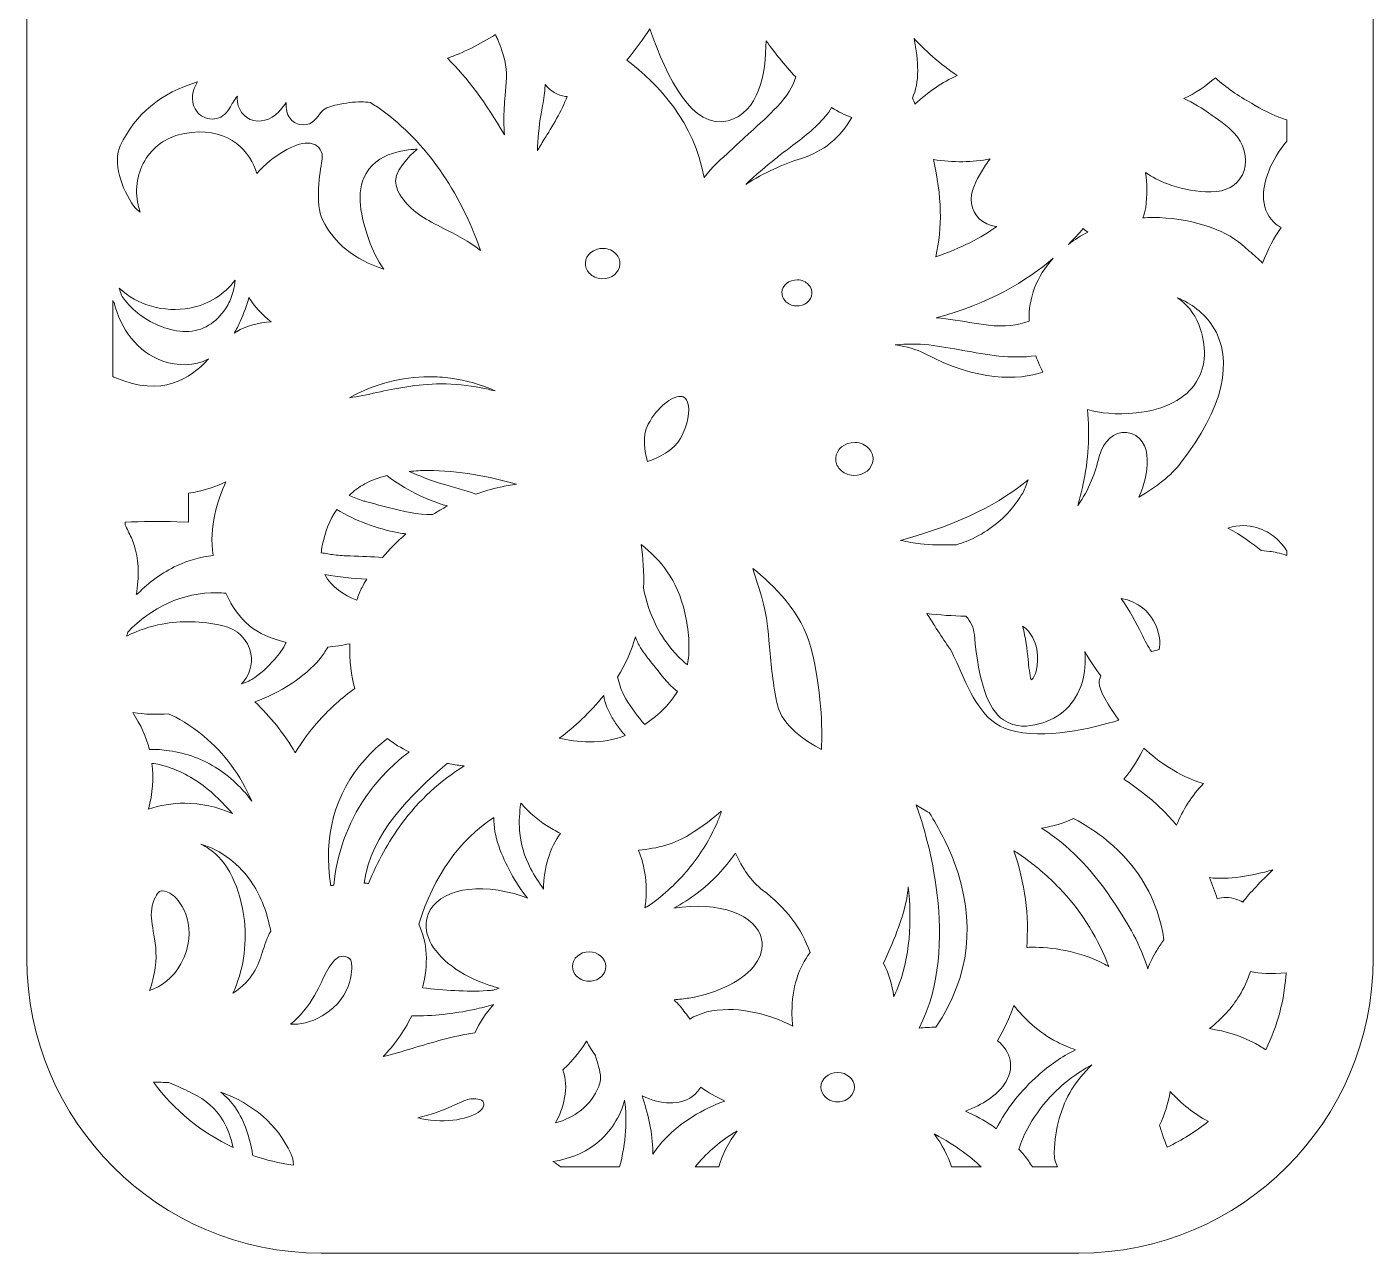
# Model space of a CAD drawing. Header units: millimetres. Extents: x 6 to 178, y -100 to -22.
# Drawn here: x 127.3 to 178.1, y -99.6 to -53.3 of the extents above; entities that cross this region are included whole.
import ezdxf

# ---------------------------------------------------------------- set-up
doc = ezdxf.new("R2010")
doc.units = ezdxf.units.MM
doc.header["$MEASUREMENT"] = 0
doc.layers.add('Layer 1', color=7, linetype='Continuous')

msp = doc.modelspace()

# ---------------------------------------------------------------- linework, layer by layer
at = {"layer": 'Layer 1', "lineweight": 0}
for points, knots in [([(167.041, -22.993), (167.041, -22.993), (138.448, -22.993), (138.448, -22.993), (132.316, -22.993), (127.345, -27.964), (127.345, -34.096), (127.345, -34.096), (127.345, -88.479), (127.345, -88.479), (127.345, -94.611), (132.316, -99.582), (138.448, -99.582), (138.448, -99.582), (167.041, -99.582), (167.041, -99.582), (173.174, -99.582), (178.145, -94.611), (178.145, -88.479), (178.145, -88.479), (178.145, -34.096), (178.145, -34.096), (178.145, -27.964), (173.174, -22.993), (167.041, -22.993)], [0, 0, 0, 0, 1, 1, 1, 2, 2, 2, 3, 3, 3, 4, 4, 4, 5, 5, 5, 6, 6, 6, 7, 7, 7, 8, 8, 8, 8]), ([(145.367, -57.385), (144.66, -56.167), (143.966, -55.239), (143.211, -54.498), (143.798, -54.291), (144.441, -53.973), (145.025, -53.599), (145.029, -53.609), (145.034, -53.619), (145.039, -53.628), (145.065, -53.682), (145.091, -53.735), (145.112, -53.786), (145.238, -54.096), (145.322, -54.349), (145.377, -54.585), (145.477, -55.016), (145.437, -55.448), (145.393, -55.905), (145.379, -56.059), (145.365, -56.213), (145.356, -56.368), (145.335, -56.707), (145.339, -57.045), (145.367, -57.385)], [0, 0, 0, 0, 1, 1, 1, 2, 2, 2, 3, 3, 3, 4, 4, 4, 5, 5, 5, 6, 6, 6, 7, 7, 7, 8, 8, 8, 8]), ([(149.981, -54.565), (150.313, -54.176), (150.62, -53.75), (150.855, -53.38), (151.519, -55.282), (152.445, -57.189), (153.806, -56.851), (154.963, -56.562), (155.229, -55.08), (155.239, -53.834), (155.551, -54.267), (155.931, -54.749), (156.358, -55.201), (156.257, -55.567), (156.035, -55.918), (155.654, -56.323), (155.339, -56.657), (154.989, -56.975), (154.651, -57.282), (154.483, -57.434), (154.316, -57.586), (154.152, -57.741), (154.069, -57.819), (153.979, -57.9), (153.886, -57.984), (153.566, -58.276), (153.194, -58.614), (152.899, -58.992), (152.532, -56.926), (151.184, -55.477), (149.981, -54.565)], [0, 0, 0, 0, 1, 1, 1, 2, 2, 2, 3, 3, 3, 4, 4, 4, 5, 5, 5, 6, 6, 6, 7, 7, 7, 8, 8, 8, 9, 9, 9, 10, 10, 10, 10]), ([(160.821, -53.753), (161.149, -54.113), (161.825, -54.741), (162.454, -55.149), (161.892, -55.398), (161.357, -55.761), (160.858, -56.232), (160.825, -56.156), (160.792, -56.081), (160.759, -56.006), (161.038, -55.418), (160.993, -54.581), (160.821, -53.753)], [0, 0, 0, 0, 1, 1, 1, 2, 2, 2, 3, 3, 3, 4, 4, 4, 4]), ([(174.886, -57.623), (174.289, -58.355), (173.964, -59.17), (174.014, -59.819), (174.044, -60.213), (174.205, -60.536), (174.48, -60.756), (174.541, -60.804), (174.605, -60.846), (174.674, -60.882), (174.406, -61.262), (174.173, -61.711), (173.978, -62.225), (173.817, -62.072), (173.649, -61.926), (173.473, -61.773), (173.385, -61.697), (173.296, -61.619), (173.207, -61.54), (172.513, -60.921), (171.157, -60.505), (169.832, -60.505), (169.704, -60.505), (169.578, -60.509), (169.452, -60.516), (169.509, -60.393), (169.547, -60.261), (169.565, -60.121), (169.621, -59.666), (169.619, -59.226), (169.559, -58.805), (169.807, -58.971), (170.082, -59.127), (170.387, -59.238), (170.828, -59.4), (171.311, -59.499), (171.823, -59.533), (172.423, -59.573), (172.861, -59.41), (173.121, -59.048), (173.402, -58.656), (173.405, -58.095), (173.128, -57.621), (172.902, -57.234), (172.523, -56.966), (172.189, -56.731), (172.189, -56.731), (172.076, -56.65), (172.076, -56.65), (171.689, -56.373), (171.344, -56.169), (171.009, -56.02), (171.424, -55.818), (171.82, -55.556), (172.195, -55.236), (172.596, -55.601), (173.06, -55.923), (173.561, -56.188), (173.918, -56.43), (174.346, -56.637), (174.798, -56.788), (174.828, -56.798), (174.857, -56.807), (174.886, -56.816), (174.886, -56.816), (174.886, -57.623), (174.886, -57.623)], [0, 0, 0, 0, 1, 1, 1, 2, 2, 2, 3, 3, 3, 4, 4, 4, 5, 5, 5, 6, 6, 6, 7, 7, 7, 8, 8, 8, 9, 9, 9, 10, 10, 10, 11, 11, 11, 12, 12, 12, 13, 13, 13, 14, 14, 14, 15, 15, 15, 16, 16, 16, 17, 17, 17, 18, 18, 18, 19, 19, 19, 20, 20, 20, 21, 21, 21, 22, 22, 22, 22]), ([(136.021, -58.846), (136.005, -58.795), (135.988, -58.747), (135.971, -58.699), (135.668, -57.856), (134.804, -57.053), (133.288, -57.331), (132.687, -57.441), (132.176, -57.773), (131.85, -58.266), (131.515, -58.774), (131.402, -59.417), (131.541, -60.031), (131.562, -60.123), (131.586, -60.212), (131.614, -60.299), (131.529, -60.239), (131.45, -60.165), (131.383, -60.076), (130.906, -59.434), (130.583, -58.406), (130.868, -57.797), (131.426, -56.603), (132.406, -55.794), (133.784, -55.389), (133.591, -55.694), (133.505, -56.079), (133.691, -56.408), (133.81, -56.618), (134.019, -56.759), (134.251, -56.786), (134.477, -56.813), (134.702, -56.729), (134.863, -56.557), (134.95, -56.462), (135.011, -56.354), (135.064, -56.259), (135.085, -56.221), (135.107, -56.183), (135.13, -56.146), (135.177, -56.072), (135.229, -55.998), (135.285, -55.925), (135.283, -55.946), (135.282, -55.967), (135.282, -55.988), (135.272, -56.406), (135.528, -56.758), (135.905, -56.846), (136.274, -56.931), (136.662, -56.761), (136.968, -56.377), (136.968, -56.377), (137.077, -56.237), (137.077, -56.237), (137.095, -56.214), (137.112, -56.192), (137.129, -56.169), (137.115, -56.324), (137.127, -56.52), (137.227, -56.695), (137.312, -56.845), (137.447, -56.947), (137.617, -56.989), (138.035, -57.092), (138.248, -56.801), (138.375, -56.626), (138.41, -56.578), (138.445, -56.529), (138.485, -56.488), (138.613, -56.36), (138.833, -56.298), (139.051, -56.25), (139.367, -56.181), (139.678, -56.143), (139.975, -56.14), (140.068, -56.139), (140.168, -56.148), (140.294, -56.167), (140.458, -56.26), (140.607, -56.355), (140.736, -56.45), (142.396, -57.669), (143.669, -59.485), (144.461, -61.746), (144.04, -61.405), (143.553, -61.161), (143.061, -60.914), (142.444, -60.604), (141.905, -60.309), (141.551, -59.831), (141.351, -59.56), (141.263, -59.337), (141.259, -59.129), (141.249, -58.599), (142.074, -57.929), (142.074, -57.929), (142.074, -57.929), (140.664, -57.914), (140.142, -58.842), (139.723, -59.587), (139.961, -60.482), (140.246, -61.34), (140.377, -61.732), (140.568, -62.108), (140.81, -62.455), (139.693, -62.086), (138.932, -61.471), (138.496, -60.589), (138.205, -60), (138.406, -58.772), (138.473, -58.367), (138.473, -58.367), (138.484, -58.298), (138.484, -58.298), (138.527, -58.036), (138.371, -57.792), (138.113, -57.719), (138.061, -57.704), (138.002, -57.697), (137.939, -57.697), (137.454, -57.697), (136.642, -58.144), (136.021, -58.846)], [0, 0, 0, 0, 1, 1, 1, 2, 2, 2, 3, 3, 3, 4, 4, 4, 5, 5, 5, 6, 6, 6, 7, 7, 7, 8, 8, 8, 9, 9, 9, 10, 10, 10, 11, 11, 11, 12, 12, 12, 13, 13, 13, 14, 14, 14, 15, 15, 15, 16, 16, 16, 17, 17, 17, 18, 18, 18, 19, 19, 19, 20, 20, 20, 21, 21, 21, 22, 22, 22, 23, 23, 23, 24, 24, 24, 25, 25, 25, 26, 26, 26, 27, 27, 27, 28, 28, 28, 29, 29, 29, 30, 30, 30, 31, 31, 31, 32, 32, 32, 33, 33, 33, 34, 34, 34, 35, 35, 35, 36, 36, 36, 37, 37, 37, 38, 38, 38, 39, 39, 39, 40, 40, 40, 41, 41, 41, 41]), ([(146.748, -56.598), (146.748, -56.598), (146.789, -56.362), (146.789, -56.362), (146.833, -56.124), (146.878, -55.878), (146.893, -55.624), (146.896, -55.579), (146.898, -55.533), (146.898, -55.486), (147.105, -55.735), (147.36, -55.9), (147.674, -55.936), (147.692, -55.938), (147.709, -55.94), (147.726, -55.941), (147.538, -56.464), (147.148, -57.1), (146.87, -57.551), (146.764, -57.725), (146.674, -57.872), (146.609, -57.99), (146.618, -57.554), (146.664, -57.093), (146.748, -56.598)], [0, 0, 0, 0, 1, 1, 1, 2, 2, 2, 3, 3, 3, 4, 4, 4, 5, 5, 5, 6, 6, 6, 7, 7, 7, 8, 8, 8, 8]), ([(156.57, -58.276), (155.912, -58.483), (155.153, -58.815), (154.469, -59.257), (154.83, -58.907), (155.226, -58.585), (155.613, -58.271), (155.613, -58.271), (155.643, -58.247), (155.643, -58.247), (155.811, -58.11), (155.986, -57.979), (156.161, -57.846), (156.622, -57.498), (157.1, -57.138), (157.48, -56.681), (157.564, -56.58), (157.641, -56.472), (157.713, -56.358), (157.971, -56.52), (158.224, -56.643), (158.47, -56.727), (158.044, -57.493), (157.406, -58.013), (156.57, -58.276)], [0, 0, 0, 0, 1, 1, 1, 2, 2, 2, 3, 3, 3, 4, 4, 4, 5, 5, 5, 6, 6, 6, 7, 7, 7, 8, 8, 8, 8]), ([(161.641, -61.984), (161.899, -60.896), (161.869, -59.667), (161.551, -58.318), (162.314, -58.435), (163.031, -58.425), (163.689, -58.29), (163.576, -58.448), (163.469, -58.612), (163.368, -58.781), (163.182, -59.093), (162.926, -59.521), (162.987, -59.982), (163.046, -60.431), (163.417, -60.775), (163.909, -60.839), (163.923, -60.841), (163.936, -60.842), (163.95, -60.843), (163.351, -61.262), (162.588, -61.676), (161.641, -61.984)], [0, 0, 0, 0, 1, 1, 1, 2, 2, 2, 3, 3, 3, 4, 4, 4, 5, 5, 5, 6, 6, 6, 7, 7, 7, 7]), ([(166.648, -61.519), (166.652, -61.515), (166.656, -61.511), (166.66, -61.507), (166.85, -61.318), (167.032, -61.121), (167.205, -60.918), (167.259, -60.969), (167.317, -61.014), (167.379, -61.055), (167.119, -61.187), (166.874, -61.342), (166.648, -61.519)], [0, 0, 0, 0, 1, 1, 1, 2, 2, 2, 3, 3, 3, 4, 4, 4, 4]), ([(149.578, -61.882), (149.677, -61.991), (149.728, -62.127), (149.722, -62.266), (149.707, -62.584), (149.413, -62.832), (149.04, -62.815), (148.854, -62.807), (148.68, -62.729), (148.563, -62.601), (148.464, -62.493), (148.413, -62.357), (148.419, -62.218), (148.434, -61.91), (148.719, -61.669), (149.099, -61.669), (149.099, -61.669), (149.1, -61.669), (149.1, -61.669), (149.286, -61.676), (149.46, -61.755), (149.578, -61.882)], [0, 0, 0, 0, 1, 1, 1, 2, 2, 2, 3, 3, 3, 4, 4, 4, 5, 5, 5, 6, 6, 6, 7, 7, 7, 7]), ([(166.075, -62.045), (165.444, -62.732), (165.138, -63.528), (165.162, -64.419), (164.74, -64.576), (164.243, -64.624), (163.626, -64.573), (163.626, -64.573), (163.091, -64.49), (163.091, -64.49), (162.622, -64.413), (162.141, -64.334), (161.654, -64.289), (163.637, -63.782), (165.08, -62.889), (166.075, -62.045)], [0, 0, 0, 0, 1, 1, 1, 2, 2, 2, 3, 3, 3, 4, 4, 4, 5, 5, 5, 5]), ([(135.129, -63.294), (135.101, -63.396), (135.067, -63.496), (135.03, -63.595), (134.991, -63.683), (134.948, -63.77), (134.897, -63.855), (134.588, -64.376), (134.081, -64.77), (133.461, -64.801), (132.84, -64.832), (132.203, -64.591), (131.701, -64.238), (131.459, -64.068), (131.235, -63.871), (131.051, -63.638), (130.996, -63.569), (130.954, -63.499), (130.913, -63.429), (130.882, -63.342), (130.854, -63.255), (130.832, -63.169), (131.493, -63.809), (132.523, -64.105), (133.495, -63.92), (134.204, -63.785), (134.789, -63.417), (135.2, -62.867), (135.184, -63.011), (135.167, -63.156), (135.129, -63.294)], [0, 0, 0, 0, 1, 1, 1, 2, 2, 2, 3, 3, 3, 4, 4, 4, 5, 5, 5, 6, 6, 6, 7, 7, 7, 8, 8, 8, 9, 9, 9, 10, 10, 10, 10]), ([(155.835, -63.327), (155.847, -63.066), (156.1, -62.854), (156.425, -62.854), (156.425, -62.854), (156.426, -62.854), (156.426, -62.854), (156.588, -62.861), (156.74, -62.928), (156.842, -63.04), (156.927, -63.133), (156.971, -63.249), (156.965, -63.368), (156.952, -63.644), (156.689, -63.857), (156.374, -63.841), (156.211, -63.834), (156.06, -63.767), (155.958, -63.655), (155.873, -63.562), (155.829, -63.446), (155.835, -63.327)], [0, 0, 0, 0, 1, 1, 1, 2, 2, 2, 3, 3, 3, 4, 4, 4, 5, 5, 5, 6, 6, 6, 7, 7, 7, 7]), ([(130.586, -66.508), (130.586, -66.508), (130.586, -63.64), (130.586, -63.64), (130.602, -63.671), (130.622, -63.699), (130.64, -63.729), (130.878, -64.695), (131.501, -65.576), (132.469, -65.92), (133.036, -66.122), (133.66, -66.113), (134.203, -65.843), (133.467, -66.602), (132.493, -67.295), (130.668, -66.548), (130.643, -66.537), (130.616, -66.524), (130.586, -66.508)], [0, 0, 0, 0, 1, 1, 1, 2, 2, 2, 3, 3, 3, 4, 4, 4, 5, 5, 5, 6, 6, 6, 6]), ([(135.395, -64.425), (135.528, -64.135), (135.637, -63.832), (135.721, -63.523), (135.928, -63.852), (136.199, -64.173), (136.562, -64.438), (136.097, -64.48), (135.617, -64.585), (135.248, -64.813), (135.22, -64.83), (135.192, -64.853), (135.164, -64.874), (135.249, -64.728), (135.326, -64.577), (135.395, -64.425)], [0, 0, 0, 0, 1, 1, 1, 2, 2, 2, 3, 3, 3, 4, 4, 4, 5, 5, 5, 5]), ([(171.566, -64.548), (171.389, -64.087), (171.098, -63.764), (170.769, -63.537), (171.273, -63.74), (171.765, -64.101), (172.09, -64.602), (172.915, -65.879), (172.486, -67.716), (170.882, -69.773), (170.522, -70.235), (169.991, -70.665), (169.299, -71.057), (169.517, -70.605), (169.626, -70.129), (169.623, -69.635), (169.621, -69.164), (169.379, -68.668), (168.844, -68.621), (168.363, -68.579), (167.968, -68.926), (167.81, -69.528), (167.655, -70.118), (167.437, -70.784), (166.997, -71.373), (167.074, -71.115), (167.14, -70.856), (167.197, -70.603), (167.407, -69.664), (167.454, -68.706), (167.363, -67.752), (167.839, -67.878), (168.45, -67.96), (169.201, -67.881), (170.292, -67.764), (171.082, -67.353), (171.486, -66.692), (171.849, -66.098), (171.877, -65.357), (171.566, -64.548)], [0, 0, 0, 0, 1, 1, 1, 2, 2, 2, 3, 3, 3, 4, 4, 4, 5, 5, 5, 6, 6, 6, 7, 7, 7, 8, 8, 8, 9, 9, 9, 10, 10, 10, 11, 11, 11, 12, 12, 12, 13, 13, 13, 13]), ([(161.383, -65.315), (161.808, -65.36), (162.242, -65.441), (162.662, -65.518), (163.553, -65.683), (164.472, -65.853), (165.416, -65.72), (165.501, -65.958), (165.596, -66.168), (165.685, -66.343), (164.74, -66.645), (163.254, -66.71), (161.197, -65.629), (160.916, -65.482), (160.558, -65.377), (160.115, -65.314), (160.541, -65.271), (160.967, -65.271), (161.383, -65.315)], [0, 0, 0, 0, 1, 1, 1, 2, 2, 2, 3, 3, 3, 4, 4, 4, 5, 5, 5, 6, 6, 6, 6]), ([(140.549, -67.108), (140.193, -67.185), (139.851, -67.26), (139.514, -67.307), (140.448, -66.785), (141.478, -66.513), (142.522, -66.513), (142.79, -66.513), (143.06, -66.531), (143.328, -66.567), (143.926, -66.647), (144.5, -66.813), (145.013, -67.047), (144.835, -67.005), (144.659, -66.968), (144.486, -66.934), (143.974, -66.833), (143.48, -66.784), (142.976, -66.784), (142.044, -66.784), (141.25, -66.956), (140.549, -67.108)], [0, 0, 0, 0, 1, 1, 1, 2, 2, 2, 3, 3, 3, 4, 4, 4, 5, 5, 5, 6, 6, 6, 7, 7, 7, 7]), ([(150.79, -68.304), (151.143, -67.646), (151.685, -67.253), (152.005, -67.253), (152.051, -67.253), (152.091, -67.261), (152.126, -67.277), (152.15, -67.288), (152.224, -67.322), (152.275, -67.476), (152.385, -67.803), (152.285, -68.33), (152.023, -68.818), (151.764, -69.3), (151.142, -69.582), (150.767, -69.713), (150.661, -69.364), (150.542, -68.765), (150.79, -68.304)], [0, 0, 0, 0, 1, 1, 1, 2, 2, 2, 3, 3, 3, 4, 4, 4, 5, 5, 5, 6, 6, 6, 6]), ([(158.539, -70.236), (158.339, -70.228), (158.15, -70.144), (158.024, -70.005), (157.915, -69.887), (157.86, -69.739), (157.867, -69.588), (157.883, -69.253), (158.192, -68.991), (158.603, -68.991), (158.603, -68.991), (158.604, -68.991), (158.604, -68.991), (158.805, -69), (158.993, -69.084), (159.12, -69.222), (159.228, -69.34), (159.283, -69.489), (159.276, -69.64), (159.26, -69.984), (158.935, -70.251), (158.539, -70.236)], [0, 0, 0, 0, 1, 1, 1, 2, 2, 2, 3, 3, 3, 4, 4, 4, 5, 5, 5, 6, 6, 6, 7, 7, 7, 7]), ([(144.284, -70.943), (143.85, -70.778), (143.387, -70.665), (142.946, -70.536), (142.541, -70.418), (142.159, -70.25), (141.772, -70.091), (141.996, -70.066), (142.227, -70.047), (142.476, -70.047), (143.617, -70.047), (144.81, -70.285), (145.816, -70.562), (145.612, -70.597), (145.408, -70.636), (145.204, -70.679), (144.882, -70.748), (144.579, -70.841), (144.284, -70.943)], [0, 0, 0, 0, 1, 1, 1, 2, 2, 2, 3, 3, 3, 4, 4, 4, 5, 5, 5, 6, 6, 6, 6]), ([(131.052, -72.006), (131.702, -71.97), (132.359, -71.962), (133.006, -71.983), (133.006, -71.983), (133.447, -71.997), (133.447, -71.997), (133.447, -71.997), (133.447, -70.911), (133.447, -70.911), (133.558, -70.893), (133.671, -70.871), (133.785, -70.847), (134.113, -70.778), (134.472, -70.654), (134.856, -70.48), (134.546, -71.135), (134.197, -72.187), (134.379, -73.257), (133.906, -73.309), (133.439, -73.438), (133.009, -73.641), (132.445, -73.908), (131.958, -74.266), (131.532, -74.692), (131.512, -74.706), (131.49, -74.718), (131.47, -74.732), (131.476, -74.692), (131.486, -74.652), (131.492, -74.613), (131.589, -73.941), (131.557, -73.37), (131.393, -72.865), (131.331, -72.675), (131.247, -72.502), (131.165, -72.335), (131.126, -72.257), (131.088, -72.178), (131.052, -72.098), (131.052, -72.098), (131.052, -72.091), (131.052, -72.091), (131.054, -72.062), (131.054, -72.034), (131.052, -72.006)], [0, 0, 0, 0, 1, 1, 1, 2, 2, 2, 3, 3, 3, 4, 4, 4, 5, 5, 5, 6, 6, 6, 7, 7, 7, 8, 8, 8, 9, 9, 9, 10, 10, 10, 11, 11, 11, 12, 12, 12, 13, 13, 13, 14, 14, 14, 15, 15, 15, 15]), ([(140.98, -71.448), (140.711, -71.377), (140.442, -71.304), (140.173, -71.235), (140.122, -71.222), (140.071, -71.206), (140.021, -71.192), (139.846, -71.125), (139.674, -71.054), (139.499, -70.994), (139.68, -70.826), (139.875, -70.673), (140.099, -70.552), (140.343, -70.42), (140.623, -70.322), (140.921, -70.241), (141.611, -70.755), (142.381, -71.15), (143.21, -71.387), (143.213, -71.388), (143.215, -71.389), (143.218, -71.39), (143.02, -71.491), (142.836, -71.602), (142.656, -71.716), (142.083, -71.719), (141.532, -71.593), (140.98, -71.448)], [0, 0, 0, 0, 1, 1, 1, 2, 2, 2, 3, 3, 3, 4, 4, 4, 5, 5, 5, 6, 6, 6, 7, 7, 7, 8, 8, 8, 9, 9, 9, 9]), ([(165.133, -70.404), (165.068, -70.563), (165.005, -70.722), (164.942, -70.881), (164.917, -70.917), (164.892, -70.951), (164.868, -70.986), (164.725, -71.197), (164.59, -71.396), (164.431, -71.577), (163.991, -72.077), (163.423, -72.474), (162.787, -72.725), (162.668, -72.772), (162.547, -72.813), (162.424, -72.851), (161.903, -72.873), (161.434, -72.863), (161.066, -72.82), (160.815, -72.791), (160.564, -72.746), (160.311, -72.687), (162.607, -72.075), (164.125, -71.236), (165.133, -70.404)], [0, 0, 0, 0, 1, 1, 1, 2, 2, 2, 3, 3, 3, 4, 4, 4, 5, 5, 5, 6, 6, 6, 7, 7, 7, 8, 8, 8, 8]), ([(139.546, -73.276), (139.344, -73.272), (139.141, -73.259), (138.941, -73.233), (138.777, -73.211), (138.615, -73.181), (138.452, -73.158), (138.458, -73.069), (138.466, -72.979), (138.486, -72.882), (138.595, -72.357), (138.78, -71.904), (139.034, -71.524), (139.751, -71.949), (140.536, -72.246), (141.363, -72.402), (141.457, -72.42), (141.554, -72.427), (141.649, -72.442), (141.313, -72.729), (141.022, -73.029), (140.768, -73.33), (140.361, -73.311), (139.953, -73.284), (139.546, -73.276)], [0, 0, 0, 0, 1, 1, 1, 2, 2, 2, 3, 3, 3, 4, 4, 4, 5, 5, 5, 6, 6, 6, 7, 7, 7, 8, 8, 8, 8]), ([(174.886, -73.256), (174.624, -73.174), (174.399, -73.121), (174.245, -73.105), (174.245, -73.105), (173.925, -73.074), (173.925, -73.074), (173.604, -72.821), (173.174, -72.488), (172.669, -72.223), (173.493, -71.965), (174.116, -72.311), (174.44, -72.572), (174.662, -72.752), (174.802, -72.942), (174.886, -73.085), (174.886, -73.085), (174.886, -73.256), (174.886, -73.256)], [0, 0, 0, 0, 1, 1, 1, 2, 2, 2, 3, 3, 3, 4, 4, 4, 5, 5, 5, 6, 6, 6, 6]), ([(151.796, -76.933), (151.519, -76.626), (151.28, -76.28), (151.092, -75.912), (150.864, -75.465), (150.715, -74.985), (150.614, -74.494), (150.637, -73.892), (150.596, -73.329), (150.529, -72.849), (151.233, -73.402), (151.898, -74.167), (152.172, -75.426), (152.31, -76.058), (152.39, -76.726), (152.27, -77.382), (152.252, -77.368), (152.234, -77.356), (152.218, -77.342), (152.069, -77.215), (151.927, -77.078), (151.796, -76.933)], [0, 0, 0, 0, 1, 1, 1, 2, 2, 2, 3, 3, 3, 4, 4, 4, 5, 5, 5, 6, 6, 6, 7, 7, 7, 7]), ([(140.17, -74.15), (140.106, -74.256), (140.045, -74.362), (139.992, -74.464), (139.917, -74.608), (139.85, -74.77), (139.792, -74.946), (139.307, -74.758), (138.828, -74.456), (138.592, -73.976), (139.11, -74.075), (139.644, -74.127), (140.17, -74.15)], [0, 0, 0, 0, 1, 1, 1, 2, 2, 2, 3, 3, 3, 4, 4, 4, 4]), ([(156.928, -76.726), (157.34, -78.307), (157.36, -79.773), (157.327, -80.577), (156.763, -80.283), (155.845, -79.693), (155.666, -78.896), (155.498, -78.153), (155.429, -77.386), (155.368, -76.704), (155.311, -76.07), (155.261, -75.522), (155.144, -75.09), (155.047, -74.729), (154.89, -74.228), (154.733, -73.745), (155.523, -74.364), (156.584, -75.405), (156.928, -76.726)], [0, 0, 0, 0, 1, 1, 1, 2, 2, 2, 3, 3, 3, 4, 4, 4, 5, 5, 5, 6, 6, 6, 6]), ([(131.13, -76.236), (131.139, -76.207), (131.144, -76.178), (131.153, -76.149), (132.038, -75.225), (133.2, -74.644), (134.531, -74.667), (134.636, -74.669), (134.743, -74.675), (134.852, -74.684), (135.343, -75.746), (135.96, -76.255), (137.122, -76.54), (137.021, -76.777), (136.852, -76.993), (136.69, -77.18), (136.435, -77.476), (136.146, -77.741), (135.826, -77.943), (135.75, -77.976), (135.676, -78.016), (135.599, -78.046), (135.545, -78.068), (135.49, -78.085), (135.436, -78.104), (135.739, -77.801), (135.878, -77.384), (135.796, -76.96), (135.694, -76.431), (135.286, -76.027), (134.732, -75.907), (133.925, -75.732), (133.157, -75.711), (132.45, -75.844), (131.999, -75.929), (131.551, -76.08), (131.111, -76.297), (131.118, -76.277), (131.124, -76.256), (131.13, -76.236)], [0, 0, 0, 0, 1, 1, 1, 2, 2, 2, 3, 3, 3, 4, 4, 4, 5, 5, 5, 6, 6, 6, 7, 7, 7, 8, 8, 8, 9, 9, 9, 10, 10, 10, 11, 11, 11, 12, 12, 12, 13, 13, 13, 13]), ([(168.634, -74.885), (169.326, -74.983), (169.688, -75.427), (169.855, -75.719), (170.112, -76.169), (170.131, -76.609), (170.069, -76.808), (169.971, -76.832), (169.874, -76.857), (169.779, -76.883), (169.663, -76.722), (169.531, -76.458), (169.402, -76.2), (169.201, -75.798), (168.963, -75.323), (168.634, -74.885)], [0, 0, 0, 0, 1, 1, 1, 2, 2, 2, 3, 3, 3, 4, 4, 4, 5, 5, 5, 5]), ([(162.782, -75.546), (162.969, -75.752), (163.072, -75.986), (163.098, -76.257), (163.272, -78.084), (163.602, -79.043), (164.2, -79.464), (164.653, -79.783), (165.151, -79.711), (165.533, -79.614), (166.339, -79.408), (166.918, -78.855), (167.164, -78.055), (167.276, -77.688), (167.309, -77.292), (167.265, -76.885), (167.468, -77.239), (167.669, -77.541), (167.874, -77.798), (167.821, -77.896), (167.807, -77.987), (167.807, -78.056), (167.806, -78.338), (168.16, -78.944), (168.552, -79.472), (167.558, -79.779), (165.724, -80.226), (164.418, -79.843), (163.425, -79.552), (162.947, -78.46), (162.563, -77.583), (162.391, -77.192), (162.243, -76.854), (162.062, -76.613), (161.907, -76.408), (161.761, -76.173), (161.602, -75.916), (161.507, -75.761), (161.409, -75.604), (161.305, -75.447), (161.782, -75.508), (162.277, -75.541), (162.782, -75.546)], [0, 0, 0, 0, 1, 1, 1, 2, 2, 2, 3, 3, 3, 4, 4, 4, 5, 5, 5, 6, 6, 6, 7, 7, 7, 8, 8, 8, 9, 9, 9, 10, 10, 10, 11, 11, 11, 12, 12, 12, 13, 13, 13, 14, 14, 14, 14]), ([(165.284, -77.931), (165.268, -77.939), (165.254, -77.946), (165.241, -77.951), (165.19, -77.786), (165.151, -77.427), (165.126, -77.196), (165.085, -76.814), (165.037, -76.367), (164.921, -75.921), (165.255, -76.158), (165.395, -76.507), (165.452, -76.798), (165.571, -77.407), (165.36, -77.875), (165.284, -77.931)], [0, 0, 0, 0, 1, 1, 1, 2, 2, 2, 3, 3, 3, 4, 4, 4, 5, 5, 5, 5]), ([(135.946, -78.782), (136.426, -78.611), (136.887, -78.384), (137.32, -78.098), (137.721, -77.834), (138.109, -77.518), (138.409, -77.142), (138.508, -77.019), (138.61, -76.874), (138.694, -76.719), (138.949, -76.697), (139.238, -76.652), (139.527, -76.587), (139.509, -77.217), (139.577, -77.819), (139.719, -78.277), (139.226, -78.637), (138.779, -79.038), (138.387, -79.469), (138.039, -79.853), (137.732, -80.266), (137.473, -80.701), (137.048, -79.978), (136.533, -79.341), (135.946, -78.782)], [0, 0, 0, 0, 1, 1, 1, 2, 2, 2, 3, 3, 3, 4, 4, 4, 5, 5, 5, 6, 6, 6, 7, 7, 7, 8, 8, 8, 8]), ([(149.875, -78.529), (149.762, -78.305), (149.686, -78.077), (149.635, -77.844), (149.947, -77.355), (150.159, -76.842), (150.311, -76.329), (150.358, -76.472), (150.418, -76.609), (150.501, -76.74), (150.632, -76.949), (150.786, -77.14), (150.94, -77.332), (151.238, -77.701), (151.509, -78.103), (151.89, -78.389), (151.632, -78.827), (151.24, -79.247), (150.662, -79.635), (150.631, -79.6), (150.598, -79.567), (150.568, -79.531), (150.307, -79.221), (150.059, -78.891), (149.875, -78.529)], [0, 0, 0, 0, 1, 1, 1, 2, 2, 2, 3, 3, 3, 4, 4, 4, 5, 5, 5, 6, 6, 6, 7, 7, 7, 8, 8, 8, 8]), ([(147.434, -80.15), (148.015, -79.735), (148.577, -79.189), (149.115, -78.538), (149.139, -78.838), (149.287, -79.129), (149.433, -79.385), (149.513, -79.526), (149.606, -79.66), (149.705, -79.788), (149.757, -79.856), (149.812, -79.921), (149.867, -79.986), (149.885, -80.007), (149.901, -80.028), (149.918, -80.048), (149.058, -80.418), (148.065, -80.3), (147.434, -80.15)], [0, 0, 0, 0, 1, 1, 1, 2, 2, 2, 3, 3, 3, 4, 4, 4, 5, 5, 5, 6, 6, 6, 6]), ([(132.689, -79.229), (133.021, -79.38), (133.505, -79.645), (134.019, -80.074), (134.796, -80.724), (135.399, -81.547), (135.832, -82.526), (135.675, -82.317), (135.507, -82.117), (135.321, -81.933), (134.853, -81.469), (134.289, -81.086), (133.668, -80.863), (133.357, -80.751), (133.037, -80.67), (132.71, -80.625), (132.472, -80.592), (132.215, -80.561), (131.969, -80.584), (131.848, -80.11), (131.64, -79.643), (131.339, -79.187), (131.804, -79.254), (132.257, -79.268), (132.689, -79.229)], [0, 0, 0, 0, 1, 1, 1, 2, 2, 2, 3, 3, 3, 4, 4, 4, 5, 5, 5, 6, 6, 6, 7, 7, 7, 8, 8, 8, 8]), ([(140.104, -80.955), (140.354, -80.674), (140.64, -80.408), (140.954, -80.163), (141.187, -80.358), (141.458, -80.526), (141.774, -80.668), (141.65, -80.761), (141.527, -80.859), (141.409, -80.96), (140.912, -81.386), (140.483, -81.86), (140.134, -82.368), (139.442, -83.376), (139.028, -84.522), (138.932, -85.696), (138.892, -85.705), (138.853, -85.715), (138.815, -85.725), (138.521, -83.849), (138.954, -82.245), (140.104, -80.955)], [0, 0, 0, 0, 1, 1, 1, 2, 2, 2, 3, 3, 3, 4, 4, 4, 5, 5, 5, 6, 6, 6, 7, 7, 7, 7]), ([(169.492, -80.525), (170.034, -81.029), (170.796, -81.579), (171.742, -81.868), (171.323, -82.3), (170.94, -82.888), (170.732, -83.435), (170.38, -83.019), (169.984, -82.633), (169.55, -82.285), (169.297, -82.081), (169.026, -81.887), (168.744, -81.705), (169.081, -81.289), (169.323, -80.873), (169.492, -80.525)], [0, 0, 0, 0, 1, 1, 1, 2, 2, 2, 3, 3, 3, 4, 4, 4, 5, 5, 5, 5]), ([(132.064, -81.102), (132.161, -81.114), (132.258, -81.128), (132.352, -81.15), (132.948, -81.289), (133.513, -81.578), (134.001, -81.944), (134.408, -82.25), (134.769, -82.61), (135.097, -82.998), (134.528, -82.741), (133.91, -82.607), (133.299, -82.607), (132.829, -82.607), (132.364, -82.683), (131.935, -82.836), (132.09, -82.232), (132.129, -81.652), (132.064, -81.102)], [0, 0, 0, 0, 1, 1, 1, 2, 2, 2, 3, 3, 3, 4, 4, 4, 5, 5, 5, 6, 6, 6, 6]), ([(140.071, -85.62), (140.34, -83.735), (141.81, -82.303), (143.208, -81.103), (143.24, -81.109), (143.273, -81.116), (143.306, -81.122), (143.488, -81.157), (143.669, -81.182), (143.849, -81.197), (142.94, -81.756), (142.143, -82.492), (141.48, -83.387), (140.99, -84.051), (140.571, -84.808), (140.232, -85.641), (140.181, -85.633), (140.127, -85.625), (140.071, -85.62)], [0, 0, 0, 0, 1, 1, 1, 2, 2, 2, 3, 3, 3, 4, 4, 4, 5, 5, 5, 6, 6, 6, 6]), ([(146.353, -85.068), (146.121, -84.622), (145.968, -84.135), (145.934, -83.633), (145.911, -83.294), (145.935, -82.955), (145.98, -82.617), (145.986, -82.615), (145.991, -82.612), (145.997, -82.609), (146.27, -82.934), (146.589, -83.214), (146.947, -83.443), (147.119, -83.554), (147.298, -83.655), (147.478, -83.748), (147.085, -84.273), (146.854, -85.029), (146.839, -85.849), (146.663, -85.598), (146.495, -85.34), (146.353, -85.068)], [0, 0, 0, 0, 1, 1, 1, 2, 2, 2, 3, 3, 3, 4, 4, 4, 5, 5, 5, 6, 6, 6, 7, 7, 7, 7]), ([(161.018, -83.012), (160.98, -82.901), (160.939, -82.784), (160.896, -82.663), (161.056, -82.775), (161.221, -82.874), (161.39, -82.96), (161.783, -83.573), (162.102, -84.204), (162.338, -84.835), (163.169, -87.054), (162.937, -89.147), (161.65, -91.058), (161.65, -91.058), (161.648, -91.058), (161.648, -91.058), (161.439, -91.064), (161.217, -91.073), (161.011, -91.092), (162.647, -87.97), (161.198, -83.532), (161.018, -83.012)], [0, 0, 0, 0, 1, 1, 1, 2, 2, 2, 3, 3, 3, 4, 4, 4, 5, 5, 5, 6, 6, 6, 7, 7, 7, 7]), ([(146.035, -86.113), (144.377, -85.56), (142.852, -85.854), (142.486, -86.797), (142.365, -87.111), (142.387, -87.46), (142.55, -87.807), (142.868, -88.481), (143.721, -89.119), (144.777, -89.471), (144.909, -89.515), (145.04, -89.548), (145.171, -89.581), (145.098, -89.605), (145.027, -89.632), (144.953, -89.656), (144.875, -89.665), (144.796, -89.674), (144.717, -89.68), (143.907, -89.736), (143.085, -89.651), (142.271, -89.578), (142.506, -88.689), (142.459, -87.862), (142.129, -87.165), (142.709, -85.347), (143.664, -83.997), (144.966, -83.145), (144.944, -83.864), (145.263, -84.597), (145.601, -85.23), (145.781, -85.568), (145.989, -85.89), (146.23, -86.188), (146.165, -86.163), (146.102, -86.135), (146.035, -86.113)], [0, 0, 0, 0, 1, 1, 1, 2, 2, 2, 3, 3, 3, 4, 4, 4, 5, 5, 5, 6, 6, 6, 7, 7, 7, 8, 8, 8, 9, 9, 9, 10, 10, 10, 11, 11, 11, 12, 12, 12, 12]), ([(152.338, -83.8), (152.857, -83.476), (153.252, -83.167), (153.54, -82.912), (153.543, -82.923), (153.546, -82.934), (153.549, -82.945), (153.499, -83.08), (153.446, -83.215), (153.387, -83.347), (153.125, -83.945), (152.785, -84.504), (152.375, -85.012), (151.964, -85.522), (151.491, -85.97), (150.967, -86.361), (150.893, -86.416), (150.817, -86.467), (150.741, -86.518), (150.717, -86.528), (150.692, -86.539), (150.668, -86.549), (150.697, -86.346), (150.717, -86.141), (150.717, -85.93), (150.717, -85.373), (150.615, -84.834), (150.425, -84.374), (151.146, -84.324), (151.815, -84.125), (152.338, -83.8)], [0, 0, 0, 0, 1, 1, 1, 2, 2, 2, 3, 3, 3, 4, 4, 4, 5, 5, 5, 6, 6, 6, 7, 7, 7, 8, 8, 8, 9, 9, 9, 10, 10, 10, 10]), ([(169.64, -88.854), (169.379, -87.967), (168.89, -87.141), (168.414, -86.416), (167.635, -85.233), (166.779, -84.32), (165.867, -83.703), (165.791, -83.652), (165.713, -83.601), (165.635, -83.553), (166.062, -83.477), (166.466, -83.354), (166.844, -83.185), (167.298, -83.423), (167.72, -83.7), (168.099, -84.008), (169.312, -84.998), (170.037, -86.261), (170.254, -87.766), (170.152, -87.897), (170.059, -88.03), (169.979, -88.162), (169.846, -88.379), (169.733, -88.611), (169.64, -88.854)], [0, 0, 0, 0, 1, 1, 1, 2, 2, 2, 3, 3, 3, 4, 4, 4, 5, 5, 5, 6, 6, 6, 7, 7, 7, 8, 8, 8, 8]), ([(135.55, -87.031), (135.418, -85.813), (134.893, -84.75), (134.214, -84.324), (134.121, -84.266), (134.021, -84.208), (133.912, -84.151), (134.675, -84.375), (135.378, -84.903), (135.863, -85.646), (136.189, -86.145), (136.417, -86.747), (136.543, -87.435), (136.396, -87.71), (136.306, -87.986), (136.233, -88.211), (136.058, -88.749), (135.892, -89.264), (135.115, -89.78), (135.503, -88.947), (135.656, -87.998), (135.55, -87.031)], [0, 0, 0, 0, 1, 1, 1, 2, 2, 2, 3, 3, 3, 4, 4, 4, 5, 5, 5, 6, 6, 6, 7, 7, 7, 7]), ([(156.247, -91.023), (155.987, -90.885), (155.706, -90.764), (155.413, -90.666), (154.859, -90.482), (154.312, -90.392), (153.816, -90.392), (153.236, -90.392), (152.726, -90.516), (152.361, -90.758), (152.251, -90.591), (152.128, -90.428), (151.993, -90.27), (151.92, -90.185), (151.845, -90.103), (151.769, -90.024), (151.953, -90.011), (152.139, -89.989), (152.327, -89.958), (153.457, -89.771), (154.422, -89.277), (154.845, -88.669), (155.051, -88.374), (155.129, -88.055), (155.07, -87.749), (154.888, -86.803), (153.469, -86.299), (151.754, -86.567), (152.374, -86.235), (152.94, -85.805), (153.429, -85.291), (153.666, -85.041), (153.884, -84.771), (154.082, -84.488), (154.34, -85.045), (154.673, -85.561), (155.105, -85.883), (155.982, -86.536), (156.585, -87.33), (156.9, -88.244), (156.463, -88.792), (156.214, -89.598), (156.214, -90.483), (156.214, -90.666), (156.225, -90.847), (156.247, -91.023)], [0, 0, 0, 0, 1, 1, 1, 2, 2, 2, 3, 3, 3, 4, 4, 4, 5, 5, 5, 6, 6, 6, 7, 7, 7, 8, 8, 8, 9, 9, 9, 10, 10, 10, 11, 11, 11, 12, 12, 12, 13, 13, 13, 14, 14, 14, 15, 15, 15, 15]), ([(167.964, -88.658), (167.022, -88.163), (165.986, -88.047), (165.264, -88.037), (165.2, -88.037), (165.136, -88.042), (165.073, -88.052), (165.17, -86.851), (165.009, -85.626), (164.592, -84.401), (164.738, -84.495), (164.883, -84.594), (165.026, -84.696), (165.462, -85.007), (165.893, -85.382), (166.307, -85.811), (167.067, -86.598), (167.685, -87.557), (168.096, -88.584), (168.121, -88.647), (168.145, -88.71), (168.169, -88.774), (168.1, -88.732), (168.032, -88.694), (167.964, -88.658)], [0, 0, 0, 0, 1, 1, 1, 2, 2, 2, 3, 3, 3, 4, 4, 4, 5, 5, 5, 6, 6, 6, 7, 7, 7, 8, 8, 8, 8]), ([(174.366, -85.123), (173.898, -85.562), (173.516, -85.969), (173.226, -86.34), (173.145, -86.292), (173.059, -86.252), (172.969, -86.223), (172.847, -86.184), (172.721, -86.164), (172.595, -86.164), (172.484, -86.164), (172.372, -86.18), (172.265, -86.211), (172.18, -85.941), (172.082, -85.675), (171.969, -85.416), (172.686, -85.501), (173.564, -85.345), (174.366, -85.123)], [0, 0, 0, 0, 1, 1, 1, 2, 2, 2, 3, 3, 3, 4, 4, 4, 5, 5, 5, 6, 6, 6, 6]), ([(160.169, -89.657), (160.169, -89.657), (160.137, -89.731), (160.137, -89.731), (160.111, -89.792), (160.084, -89.852), (160.059, -89.913), (159.998, -89.445), (159.865, -89.009), (159.667, -88.641), (160.13, -87.661), (160.425, -86.84), (160.545, -86.199), (160.571, -86.06), (160.592, -85.912), (160.606, -85.756), (160.735, -87.011), (160.693, -88.443), (160.169, -89.657)], [0, 0, 0, 0, 1, 1, 1, 2, 2, 2, 3, 3, 3, 4, 4, 4, 5, 5, 5, 6, 6, 6, 6]), ([(132.115, -87.439), (132.051, -87.077), (132, -86.791), (132.077, -86.481), (132.169, -86.119), (132.297, -85.954), (132.388, -85.92), (132.406, -85.913), (132.429, -85.909), (132.453, -85.909), (132.554, -85.909), (132.693, -85.967), (132.845, -86.071), (133.177, -86.299), (133.867, -87.336), (133.158, -88.666), (132.863, -89.218), (132.407, -89.517), (131.973, -89.678), (132.071, -89.411), (132.145, -89.111), (132.188, -88.804), (132.262, -88.26), (132.181, -87.805), (132.115, -87.439)], [0, 0, 0, 0, 1, 1, 1, 2, 2, 2, 3, 3, 3, 4, 4, 4, 5, 5, 5, 6, 6, 6, 7, 7, 7, 8, 8, 8, 8]), ([(138.481, -90.636), (138.057, -90.89), (137.644, -90.958), (137.292, -90.949), (137.461, -90.807), (137.625, -90.642), (137.784, -90.455), (138.133, -90.043), (138.313, -89.663), (138.472, -89.328), (138.589, -89.08), (138.7, -88.846), (138.871, -88.626), (138.959, -88.513), (139.139, -88.332), (139.365, -88.39), (139.488, -88.421), (139.572, -88.51), (139.584, -88.579), (139.606, -88.709), (139.761, -89.866), (138.481, -90.636)], [0, 0, 0, 0, 1, 1, 1, 2, 2, 2, 3, 3, 3, 4, 4, 4, 5, 5, 5, 6, 6, 6, 7, 7, 7, 7]), ([(148.633, -89.32), (148.633, -89.32), (148.475, -89.317), (148.475, -89.317), (148.165, -89.28), (147.931, -89.044), (147.931, -88.769), (147.931, -88.463), (148.214, -88.215), (148.561, -88.215), (148.909, -88.215), (149.192, -88.463), (149.192, -88.769), (149.192, -89.056), (148.936, -89.299), (148.633, -89.32)], [0, 0, 0, 0, 1, 1, 1, 2, 2, 2, 3, 3, 3, 4, 4, 4, 5, 5, 5, 5]), ([(174.094, -91.914), (173.947, -91.814), (173.801, -91.726), (173.656, -91.65), (173.16, -91.389), (172.594, -91.209), (171.971, -91.112), (172.443, -90.738), (172.823, -90.319), (173.1, -89.865), (173.269, -89.588), (173.408, -89.285), (173.514, -88.961), (173.862, -89.038), (174.309, -89.055), (174.866, -89.01), (174.799, -90.028), (174.539, -91.003), (174.094, -91.914)], [0, 0, 0, 0, 1, 1, 1, 2, 2, 2, 3, 3, 3, 4, 4, 4, 5, 5, 5, 6, 6, 6, 6]), ([(144.252, -91.272), (143.453, -91.386), (142.623, -91.636), (141.88, -91.859), (141.517, -91.968), (141.13, -92.084), (140.787, -92.167), (141.174, -91.771), (141.564, -91.244), (141.867, -90.636), (142.663, -90.641), (143.449, -90.556), (144.236, -90.386), (144.476, -90.334), (144.713, -90.273), (144.949, -90.206), (144.656, -90.546), (144.416, -90.909), (144.252, -91.272)], [0, 0, 0, 0, 1, 1, 1, 2, 2, 2, 3, 3, 3, 4, 4, 4, 5, 5, 5, 6, 6, 6, 6]), ([(163.779, -94.784), (163.467, -94.574), (163.125, -94.389), (162.759, -94.23), (163.418, -93.982), (163.942, -93.626), (164.223, -93.223), (164.429, -92.927), (164.507, -92.608), (164.448, -92.301), (164.394, -92.022), (164.232, -91.775), (163.975, -91.576), (164.22, -91.143), (164.426, -90.697), (164.592, -90.245), (164.97, -90.715), (165.51, -91.244), (166.22, -91.617), (166.439, -91.732), (166.674, -91.829), (166.92, -91.913), (166.397, -92.158), (165.915, -92.512), (165.503, -92.876), (164.879, -93.428), (164.308, -94.127), (163.927, -94.894), (163.877, -94.858), (163.83, -94.819), (163.779, -94.784)], [0, 0, 0, 0, 1, 1, 1, 2, 2, 2, 3, 3, 3, 4, 4, 4, 5, 5, 5, 6, 6, 6, 7, 7, 7, 8, 8, 8, 9, 9, 9, 10, 10, 10, 10]), ([(147.567, -92.669), (147.67, -92.575), (147.771, -92.475), (147.867, -92.37), (148.096, -92.122), (148.297, -91.856), (148.461, -91.585), (148.558, -91.764), (148.67, -91.944), (148.799, -92.123), (148.822, -92.229), (148.853, -92.332), (148.884, -92.435), (148.929, -92.583), (148.971, -92.722), (148.984, -92.864), (148.99, -92.925), (148.993, -92.986), (148.993, -93.048), (148.976, -93.127), (148.953, -93.217), (148.922, -93.299), (148.79, -93.644), (148.556, -93.954), (148.246, -94.197), (147.97, -94.413), (147.65, -94.572), (147.29, -94.672), (147.593, -94.124), (147.82, -93.341), (147.567, -92.669)], [0, 0, 0, 0, 1, 1, 1, 2, 2, 2, 3, 3, 3, 4, 4, 4, 5, 5, 5, 6, 6, 6, 7, 7, 7, 8, 8, 8, 9, 9, 9, 10, 10, 10, 10]), ([(158.011, -93.874), (158.011, -93.874), (157.853, -93.871), (157.853, -93.871), (157.543, -93.833), (157.309, -93.597), (157.309, -93.322), (157.309, -93.016), (157.592, -92.768), (157.939, -92.768), (158.287, -92.768), (158.57, -93.016), (158.57, -93.322), (158.57, -93.609), (158.314, -93.852), (158.011, -93.874)], [0, 0, 0, 0, 1, 1, 1, 2, 2, 2, 3, 3, 3, 4, 4, 4, 5, 5, 5, 5]), ([(166.776, -93.403), (166.365, -94.076), (166.142, -94.877), (166.114, -95.783), (166.107, -95.978), (166.15, -96.164), (166.235, -96.332), (166.235, -96.332), (165.288, -96.332), (165.288, -96.332), (165.243, -96.259), (165.197, -96.186), (165.148, -96.115), (165.037, -95.957), (164.913, -95.804), (164.78, -95.657), (164.863, -95.406), (164.958, -95.159), (165.086, -94.915), (165.317, -94.477), (165.608, -94.08), (165.94, -93.713), (166.392, -93.214), (166.934, -92.8), (167.529, -92.485), (167.229, -92.771), (166.976, -93.077), (166.776, -93.403)], [0, 0, 0, 0, 1, 1, 1, 2, 2, 2, 3, 3, 3, 4, 4, 4, 5, 5, 5, 6, 6, 6, 7, 7, 7, 8, 8, 8, 9, 9, 9, 9]), ([(132.123, -93.137), (132.321, -93.134), (132.514, -93.139), (132.704, -93.148), (132.763, -93.175), (132.82, -93.201), (132.874, -93.224), (133.12, -93.327), (133.362, -93.435), (133.599, -93.556), (134.078, -93.801), (134.473, -94.119), (134.746, -94.588), (134.926, -94.896), (135.046, -95.242), (135.127, -95.593), (133.934, -95.036), (132.904, -94.195), (132.123, -93.137)], [0, 0, 0, 0, 1, 1, 1, 2, 2, 2, 3, 3, 3, 4, 4, 4, 5, 5, 5, 6, 6, 6, 6]), ([(151.164, -95.573), (151.092, -95.663), (151.025, -95.757), (150.96, -95.851), (150.96, -95.775), (150.961, -95.698), (150.959, -95.622), (150.935, -94.932), (150.761, -94.292), (150.567, -93.65), (151.288, -93.992), (151.982, -94.016), (152.454, -93.67), (152.582, -93.576), (152.689, -93.458), (152.773, -93.321), (153.04, -93.518), (153.351, -93.696), (153.688, -93.844), (153.256, -93.999), (152.85, -94.194), (152.476, -94.427), (151.962, -94.747), (151.508, -95.144), (151.164, -95.573)], [0, 0, 0, 0, 1, 1, 1, 2, 2, 2, 3, 3, 3, 4, 4, 4, 5, 5, 5, 6, 6, 6, 7, 7, 7, 8, 8, 8, 8]), ([(135.866, -95.898), (135.864, -95.885), (135.862, -95.871), (135.86, -95.858), (135.757, -95.237), (135.573, -94.624), (135.213, -94.101), (135.06, -93.877), (134.872, -93.685), (134.667, -93.514), (135.879, -93.944), (136.792, -94.73), (137.305, -95.828), (137.364, -95.953), (137.398, -96.099), (137.408, -96.264), (136.879, -96.194), (136.361, -96.07), (135.866, -95.898)], [0, 0, 0, 0, 1, 1, 1, 2, 2, 2, 3, 3, 3, 4, 4, 4, 5, 5, 5, 6, 6, 6, 6]), ([(144.504, -94.164), (144.232, -94.466), (143.351, -94.694), (142.4, -94.538), (142.297, -94.521), (142.194, -94.501), (142.093, -94.479), (142.156, -94.465), (142.222, -94.45), (142.289, -94.433), (142.777, -94.31), (143.174, -94.132), (143.499, -93.987), (143.734, -93.882), (143.956, -93.782), (144.094, -93.765), (144.203, -93.752), (144.534, -93.759), (144.572, -93.897), (144.601, -94.002), (144.582, -94.077), (144.504, -94.164)], [0, 0, 0, 0, 1, 1, 1, 2, 2, 2, 3, 3, 3, 4, 4, 4, 5, 5, 5, 6, 6, 6, 7, 7, 7, 7]), ([(149.936, -94.974), (149.906, -95.433), (149.826, -95.888), (149.709, -96.332), (149.709, -96.332), (147.482, -96.332), (147.482, -96.332), (147.397, -96.265), (147.302, -96.198), (147.195, -96.13), (147.837, -96.022), (148.339, -95.822), (148.752, -95.512), (149.284, -95.113), (149.682, -94.548), (149.872, -93.919), (149.883, -93.886), (149.889, -93.851), (149.898, -93.817), (149.952, -94.2), (149.961, -94.591), (149.936, -94.974)], [0, 0, 0, 0, 1, 1, 1, 2, 2, 2, 3, 3, 3, 4, 4, 4, 5, 5, 5, 6, 6, 6, 7, 7, 7, 7]), ([(170.38, -95.581), (170.239, -95.249), (170.149, -94.962), (170.091, -94.75), (170.279, -94.362), (170.411, -93.936), (170.488, -93.479), (170.914, -93.956), (171.392, -94.335), (171.913, -94.609), (171.917, -94.611), (171.921, -94.613), (171.925, -94.616), (171.448, -94.997), (170.93, -95.321), (170.38, -95.581)], [0, 0, 0, 0, 1, 1, 1, 2, 2, 2, 3, 3, 3, 4, 4, 4, 5, 5, 5, 5]), ([(153.455, -96.332), (153.455, -96.332), (152.563, -96.332), (152.563, -96.332), (152.959, -95.842), (153.437, -95.414), (153.965, -95.08), (154.027, -95.041), (154.09, -95.003), (154.153, -94.967), (153.814, -95.408), (153.574, -95.877), (153.455, -96.332)], [0, 0, 0, 0, 1, 1, 1, 2, 2, 2, 3, 3, 3, 4, 4, 4, 4]), ([(162.234, -96.332), (162.106, -95.918), (161.88, -95.487), (161.578, -95.082), (161.59, -95.089), (161.601, -95.095), (161.612, -95.101), (162.008, -95.314), (162.345, -95.523), (162.642, -95.74), (162.903, -95.929), (163.141, -96.128), (163.353, -96.332), (163.353, -96.332), (162.234, -96.332), (162.234, -96.332)], [0, 0, 0, 0, 1, 1, 1, 2, 2, 2, 3, 3, 3, 4, 4, 4, 5, 5, 5, 5])]:
    msp.add_open_spline(points, degree=3, knots=knots, dxfattribs=at)

doc.saveas('drawing.dxf')
